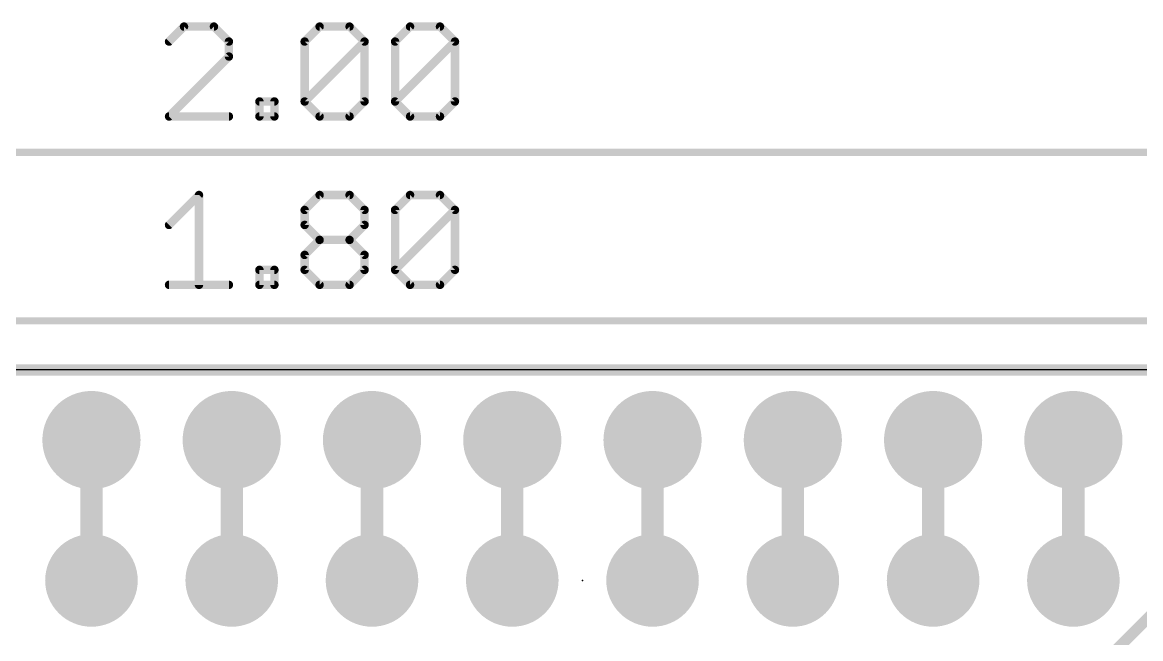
# Model space of a CAD drawing. Extents: x -6.4 to 50.9, y -4.9 to 29.2.
# Drawn here: x 20.34 to 40.59, y 18 to 29.15 of the extents above; entities that cross this region are included whole.
import ezdxf

# ---------------------------------------------------------------- set-up
doc = ezdxf.new("R2010")
doc.units = 0
for name, color, linetype in [('1', 12, 'CONTINUOUS'), ('16', 5, 'CONTINUOUS'), ('17', 110, 'CONTINUOUS'), ('20', 53, 'CONTINUOUS'), ('23', 40, 'CONTINUOUS'), ('47', 253, 'CONTINUOUS')]:
    doc.layers.add(name, color=color, linetype=linetype)

# ---------------------------------------------------------------- blocks, each defined once
blk = doc.blocks.new('ROUNDP')
at = {"const_width": 0.5}
blk.add_lwpolyline([(0, -0.25, 1), (0, 0.25, 1), (0, -0.25)], format="xyb", dxfattribs=at)

msp = doc.modelspace()

# ---------------------------------------------------------------- linework, layer by layer
at = {"layer": '1'}
for points, const_width in [([(0, 22.86), (50.8, 22.86)], 0.2032), ([(21.59, 21.59), (21.59, 19.05)], 0.4064), ([(24.13, 19.05), (24.13, 21.59)], 0.4064), ([(26.67, 21.59), (26.67, 19.05)], 0.4064), ([(29.21, 19.05), (29.21, 21.59)], 0.4064), ([(31.75, 21.59), (31.75, 19.05)], 0.4064), ([(34.29, 19.05), (34.29, 21.59)], 0.4064), ([(36.83, 21.59), (36.83, 19.05)], 0.4064), ([(39.37, 21.59), (39.37, 19.05)], 0.4064), ([(41.402, 19.05), (40.005, 17.653)], 0.2032)]:
    msp.add_lwpolyline(points, dxfattribs=dict(at, const_width=const_width))
at = {"layer": '1', "const_width": 0.2032}
for points in [[(21.6916, 21.59, 1), (21.4884, 21.59)], [(24.2316, 21.59, 1), (24.0284, 21.59)], [(26.7716, 21.59, 1), (26.5684, 21.59)], [(29.3116, 21.59, 1), (29.1084, 21.59)], [(31.8516, 21.59, 1), (31.6484, 21.59)], [(34.3916, 21.59, 1), (34.1884, 21.59)], [(36.9316, 21.59, 1), (36.7284, 21.59)], [(39.4716, 21.59, 1), (39.2684, 21.59)], [(21.4884, 19.05, 1), (21.6916, 19.05)], [(24.0284, 19.05, 1), (24.2316, 19.05)], [(26.5684, 19.05, 1), (26.7716, 19.05)], [(29.1084, 19.05, 1), (29.3116, 19.05)], [(31.6484, 19.05, 1), (31.8516, 19.05)], [(34.1884, 19.05, 1), (34.3916, 19.05)], [(36.7284, 19.05, 1), (36.9316, 19.05)], [(39.2684, 19.05, 1), (39.4716, 19.05)]]:
    msp.add_lwpolyline(points, format="xyb", dxfattribs=at)
at = {"layer": '16', "const_width": 0.2032}
msp.add_lwpolyline([(0, 22.86), (50.8, 22.86)], dxfattribs=at)
at = {"layer": '20'}
msp.add_line((48.26, 22.86), (2.54, 22.86), dxfattribs=at)
at = {"layer": '23'}
msp.add_point((30.48, 19.05), dxfattribs=at)
at = {"layer": '47'}
for points, const_width in [([(23.266, 29.0747), (22.9948, 28.8035)], 0.1524), ([(23.8083, 29.0747), (23.266, 29.0747)], 0.1524), ([(24.0795, 28.8035), (23.8083, 29.0747)], 0.1524), ([(25.4505, 28.8035), (25.7217, 29.0747)], 0.1524), ([(25.7217, 29.0747), (26.264, 29.0747)], 0.1524), ([(26.264, 29.0747), (26.5352, 28.8035)], 0.1524), ([(27.0877, 28.8035), (27.3589, 29.0747)], 0.1524), ([(27.3589, 29.0747), (27.9012, 29.0747)], 0.1524), ([(27.9012, 29.0747), (28.1724, 28.8035)], 0.1524), ([(24.0795, 28.5324), (24.0795, 28.8035)], 0.1524), ([(25.4505, 27.7189), (25.4505, 28.8035)], 0.1524), ([(25.4505, 27.7189), (26.5352, 28.8035)], 0.1524), ([(26.5352, 28.8035), (26.5352, 27.7189)], 0.1524), ([(27.0877, 27.7189), (27.0877, 28.8035)], 0.1524), ([(27.0877, 27.7189), (28.1724, 28.8035)], 0.1524), ([(28.1724, 28.8035), (28.1724, 27.7189)], 0.1524), ([(22.9948, 27.4477), (24.0795, 28.5324)], 0.1524), ([(24.632, 27.4477), (24.632, 27.7189)], 0.1524), ([(24.632, 27.7189), (24.9031, 27.7189)], 0.1524), ([(24.9031, 27.7189), (24.9031, 27.4477)], 0.1524), ([(25.7217, 27.4477), (25.4505, 27.7189)], 0.1524), ([(26.5352, 27.7189), (26.264, 27.4477)], 0.1524), ([(27.3589, 27.4477), (27.0877, 27.7189)], 0.1524), ([(28.1724, 27.7189), (27.9012, 27.4477)], 0.1524), ([(24.0795, 27.4477), (22.9948, 27.4477)], 0.1524), ([(24.9031, 27.4477), (24.632, 27.4477)], 0.1524), ([(26.264, 27.4477), (25.7217, 27.4477)], 0.1524), ([(27.9012, 27.4477), (27.3589, 27.4477)], 0.1524), ([(0.065, 26.797), (50.735, 26.797)], 0.13), ([(22.9948, 25.4844), (23.5371, 26.0267)], 0.1524), ([(23.5371, 26.0267), (23.5371, 24.3997)], 0.1524), ([(25.4505, 25.7555), (25.7217, 26.0267)], 0.1524), ([(25.7217, 26.0267), (26.264, 26.0267)], 0.1524), ([(26.264, 26.0267), (26.5352, 25.7555)], 0.1524), ([(27.0877, 25.7555), (27.3589, 26.0267)], 0.1524), ([(27.3589, 26.0267), (27.9012, 26.0267)], 0.1524), ([(27.9012, 26.0267), (28.1724, 25.7555)], 0.1524), ([(25.4505, 25.4844), (25.4505, 25.7555)], 0.1524), ([(26.5352, 25.7555), (26.5352, 25.4844)], 0.1524), ([(27.0877, 24.6709), (27.0877, 25.7555)], 0.1524), ([(27.0877, 24.6709), (28.1724, 25.7555)], 0.1524), ([(28.1724, 25.7555), (28.1724, 24.6709)], 0.1524), ([(25.7217, 25.2132), (25.4505, 25.4844)], 0.1524), ([(26.5352, 25.4844), (26.264, 25.2132)], 0.1524), ([(25.4505, 24.942), (25.7217, 25.2132)], 0.1524), ([(25.7217, 25.2132), (26.264, 25.2132)], 0.1524), ([(26.264, 25.2132), (26.5352, 24.942)], 0.1524), ([(25.4505, 24.6709), (25.4505, 24.942)], 0.1524), ([(26.5352, 24.942), (26.5352, 24.6709)], 0.1524), ([(24.632, 24.3997), (24.632, 24.6709)], 0.1524), ([(24.632, 24.6709), (24.9031, 24.6709)], 0.1524), ([(24.9031, 24.6709), (24.9031, 24.3997)], 0.1524), ([(25.7217, 24.3997), (25.4505, 24.6709)], 0.1524), ([(26.5352, 24.6709), (26.264, 24.3997)], 0.1524), ([(27.3589, 24.3997), (27.0877, 24.6709)], 0.1524), ([(28.1724, 24.6709), (27.9012, 24.3997)], 0.1524), ([(22.9948, 24.3997), (24.0795, 24.3997)], 0.1524), ([(24.9031, 24.3997), (24.632, 24.3997)], 0.1524), ([(26.264, 24.3997), (25.7217, 24.3997)], 0.1524), ([(27.9012, 24.3997), (27.3589, 24.3997)], 0.1524), ([(2.605, 23.749), (48.195, 23.749)], 0.13)]:
    msp.add_lwpolyline(points, dxfattribs=dict(at, const_width=const_width))
at = {"layer": '47', "const_width": 0.0762}
for points in [[(23.266, 29.1128, 1), (23.266, 29.0366)], [(23.2929, 29.0477, 1), (23.239, 29.1016)], [(23.8352, 29.1016, 1), (23.7814, 29.0477)], [(23.8083, 29.0366, 1), (23.8083, 29.1128)], [(25.7217, 29.1128, 1), (25.7217, 29.0366)], [(25.7486, 29.0477, 1), (25.6948, 29.1016)], [(26.291, 29.1016, 1), (26.2371, 29.0477)], [(26.264, 29.0366, 1), (26.264, 29.1128)], [(27.3589, 29.1128, 1), (27.3589, 29.0366)], [(27.3858, 29.0477, 1), (27.3319, 29.1016)], [(27.9281, 29.1016, 1), (27.8743, 29.0477)], [(27.9012, 29.0366, 1), (27.9012, 29.1128)], [(22.9679, 28.8305, 1), (23.0218, 28.7766)], [(24.1176, 28.8035, 1), (24.0414, 28.8035)], [(24.0525, 28.7766, 1), (24.1064, 28.8305)], [(25.4886, 28.8035, 1), (25.4124, 28.8035)], [(25.4236, 28.8305, 1), (25.4775, 28.7766)], [(26.5733, 28.8035, 1), (26.4971, 28.8035)], [(26.5621, 28.7766, 1), (26.5083, 28.8305)], [(26.5083, 28.7766, 1), (26.5621, 28.8305)], [(27.1258, 28.8035, 1), (27.0496, 28.8035)], [(27.0608, 28.8305, 1), (27.1146, 28.7766)], [(28.2105, 28.8035, 1), (28.1343, 28.8035)], [(28.1993, 28.7766, 1), (28.1454, 28.8305)], [(28.1454, 28.7766, 1), (28.1993, 28.8305)], [(24.0414, 28.5324, 1), (24.1176, 28.5324)], [(24.1064, 28.5054, 1), (24.0525, 28.5593)], [(24.6701, 27.7189, 1), (24.5939, 27.7189)], [(24.632, 27.757, 1), (24.632, 27.6808)], [(24.9412, 27.7189, 1), (24.865, 27.7189)], [(24.9031, 27.6808, 1), (24.9031, 27.757)], [(25.4775, 27.7458, 1), (25.4236, 27.6919)], [(25.4236, 27.7458, 1), (25.4775, 27.6919)], [(25.4124, 27.7189, 1), (25.4886, 27.7189)], [(26.4971, 27.7189, 1), (26.5733, 27.7189)], [(26.5621, 27.6919, 1), (26.5083, 27.7458)], [(27.1146, 27.7458, 1), (27.0608, 27.6919)], [(27.0608, 27.7458, 1), (27.1146, 27.6919)], [(27.0496, 27.7189, 1), (27.1258, 27.7189)], [(28.1343, 27.7189, 1), (28.2105, 27.7189)], [(28.1993, 27.6919, 1), (28.1454, 27.7458)], [(22.9948, 27.4858, 1), (22.9948, 27.4096)], [(22.9679, 27.4746, 1), (23.0218, 27.4208)], [(24.0795, 27.4096, 1), (24.0795, 27.4858)], [(24.632, 27.4858, 1), (24.632, 27.4096)], [(24.5939, 27.4477, 1), (24.6701, 27.4477)], [(24.865, 27.4477, 1), (24.9412, 27.4477)], [(24.9031, 27.4096, 1), (24.9031, 27.4858)], [(25.7217, 27.4858, 1), (25.7217, 27.4096)], [(25.6948, 27.4208, 1), (25.7486, 27.4746)], [(26.2371, 27.4746, 1), (26.291, 27.4208)], [(26.264, 27.4096, 1), (26.264, 27.4858)], [(27.3589, 27.4858, 1), (27.3589, 27.4096)], [(27.3319, 27.4208, 1), (27.3858, 27.4746)], [(27.8743, 27.4746, 1), (27.9281, 27.4208)], [(27.9012, 27.4096, 1), (27.9012, 27.4858)], [(23.5752, 26.0267, 1), (23.499, 26.0267)], [(23.5641, 25.9997, 1), (23.5102, 26.0536)], [(25.7217, 26.0648, 1), (25.7217, 25.9886)], [(25.7486, 25.9997, 1), (25.6948, 26.0536)], [(26.291, 26.0536, 1), (26.2371, 25.9997)], [(26.264, 25.9886, 1), (26.264, 26.0648)], [(27.3589, 26.0648, 1), (27.3589, 25.9886)], [(27.3858, 25.9997, 1), (27.3319, 26.0536)], [(27.9281, 26.0536, 1), (27.8743, 25.9997)], [(27.9012, 25.9886, 1), (27.9012, 26.0648)], [(25.4886, 25.7555, 1), (25.4124, 25.7555)], [(25.4236, 25.7825, 1), (25.4775, 25.7286)], [(26.5733, 25.7555, 1), (26.4971, 25.7555)], [(26.5083, 25.7286, 1), (26.5621, 25.7825)], [(27.1258, 25.7555, 1), (27.0496, 25.7555)], [(27.0608, 25.7825, 1), (27.1146, 25.7286)], [(28.2105, 25.7555, 1), (28.1343, 25.7555)], [(28.1993, 25.7286, 1), (28.1454, 25.7825)], [(28.1454, 25.7286, 1), (28.1993, 25.7825)], [(22.9679, 25.5113, 1), (23.0218, 25.4574)], [(25.4775, 25.5113, 1), (25.4236, 25.4574)], [(25.4124, 25.4844, 1), (25.4886, 25.4844)], [(26.4971, 25.4844, 1), (26.5733, 25.4844)], [(26.5621, 25.4574, 1), (26.5083, 25.5113)], [(25.7217, 25.2513, 1), (25.7217, 25.1751)], [(25.7486, 25.1863, 1), (25.6948, 25.2401)], [(25.6948, 25.1863, 1), (25.7486, 25.2401)], [(26.291, 25.2401, 1), (26.2371, 25.1863)], [(26.2371, 25.2401, 1), (26.291, 25.1863)], [(26.264, 25.1751, 1), (26.264, 25.2513)], [(25.4886, 24.942, 1), (25.4124, 24.942)], [(25.4236, 24.969, 1), (25.4775, 24.9151)], [(26.5733, 24.942, 1), (26.4971, 24.942)], [(26.5083, 24.9151, 1), (26.5621, 24.969)], [(24.6701, 24.6709, 1), (24.5939, 24.6709)], [(24.632, 24.709, 1), (24.632, 24.6328)], [(24.9412, 24.6709, 1), (24.865, 24.6709)], [(24.9031, 24.6328, 1), (24.9031, 24.709)], [(25.4775, 24.6978, 1), (25.4236, 24.6439)], [(25.4124, 24.6709, 1), (25.4886, 24.6709)], [(26.4971, 24.6709, 1), (26.5733, 24.6709)], [(26.5621, 24.6439, 1), (26.5083, 24.6978)], [(27.1146, 24.6978, 1), (27.0608, 24.6439)], [(27.0608, 24.6978, 1), (27.1146, 24.6439)], [(27.0496, 24.6709, 1), (27.1258, 24.6709)], [(28.1343, 24.6709, 1), (28.2105, 24.6709)], [(28.1993, 24.6439, 1), (28.1454, 24.6978)], [(22.9948, 24.4378, 1), (22.9948, 24.3616)], [(23.499, 24.3997, 1), (23.5752, 24.3997)], [(24.0795, 24.3616, 1), (24.0795, 24.4378)], [(24.632, 24.4378, 1), (24.632, 24.3616)], [(24.5939, 24.3997, 1), (24.6701, 24.3997)], [(24.865, 24.3997, 1), (24.9412, 24.3997)], [(24.9031, 24.3616, 1), (24.9031, 24.4378)], [(25.7217, 24.4378, 1), (25.7217, 24.3616)], [(25.6948, 24.3728, 1), (25.7486, 24.4266)], [(26.2371, 24.4266, 1), (26.291, 24.3728)], [(26.264, 24.3616, 1), (26.264, 24.4378)], [(27.3589, 24.4378, 1), (27.3589, 24.3616)], [(27.3319, 24.3728, 1), (27.3858, 24.4266)], [(27.8743, 24.4266, 1), (27.9281, 24.3728)], [(27.9012, 24.3616, 1), (27.9012, 24.4378)]]:
    msp.add_lwpolyline(points, format="xyb", dxfattribs=at)

# ---------------------------------------------------------------- block references
at = {"layer": '17', "xscale": 1.778, "yscale": 1.778}
for p in [(21.59, 21.59), (21.59, 21.59), (24.13, 21.59), (24.13, 21.59), (26.67, 21.59), (26.67, 21.59), (29.21, 21.59), (29.21, 21.59), (31.75, 21.59), (31.75, 21.59), (34.29, 21.59), (34.29, 21.59), (36.83, 21.59), (36.83, 21.59), (39.37, 21.59), (39.37, 21.59)]:
    msp.add_blockref('ROUNDP', p, dxfattribs=at)
at = {"layer": '17', "xscale": 1.6764, "yscale": 1.6764, "rotation": 90}
for p in [(21.59, 19.05), (21.59, 19.05), (24.13, 19.05), (24.13, 19.05), (26.67, 19.05), (26.67, 19.05), (29.21, 19.05), (29.21, 19.05), (31.75, 19.05), (31.75, 19.05), (34.29, 19.05), (34.29, 19.05), (36.83, 19.05), (36.83, 19.05), (39.37, 19.05), (39.37, 19.05)]:
    msp.add_blockref('ROUNDP', p, dxfattribs=at)

doc.saveas('drawing.dxf')
